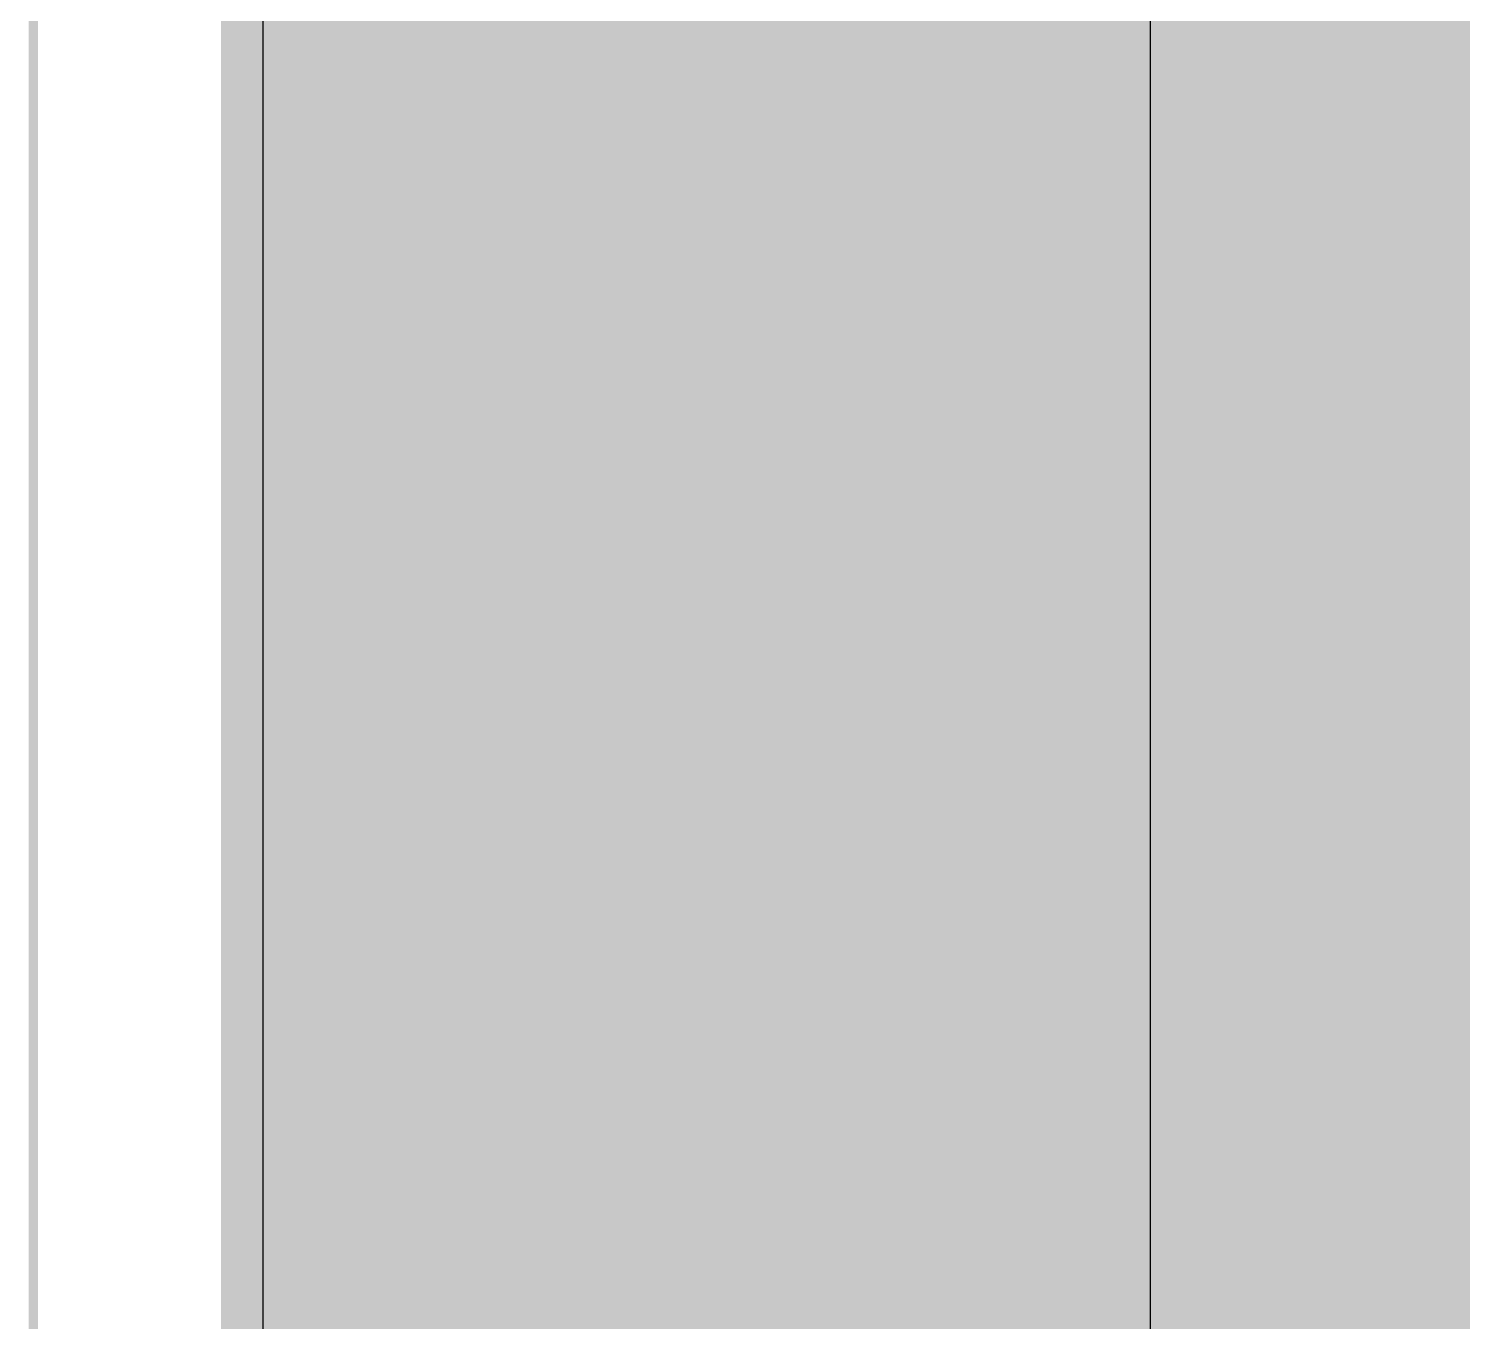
# Model space of a CAD drawing. Header units: inches. Extents: x -0.355 to 0.355, y -0.355 to 0.355.
# Drawn here: x -0.3546 to -0.2791, y -0.0577 to 0.0104 of the extents above; entities that cross this region are included whole.
import ezdxf

# ---------------------------------------------------------------- set-up
doc = ezdxf.new("R2010")
doc.units = ezdxf.units.IN
doc.header["$MEASUREMENT"] = 0
for name, color, linetype in [('BottomLayer', 5, 'Continuous'), ('Mechanical1', 6, 'Continuous'), ('TopLayer', 1, 'Continuous')]:
    doc.layers.add(name, color=color, linetype=linetype)

msp = doc.modelspace()

# ---------------------------------------------------------------- linework, layer by layer
at = {"layer": 'BottomLayer'}
for points in [[(-0.34252, -0.07874, 0.003937, 0.003937, 0), (-0.34252, 0.07874, 0.003937, 0.003937, 0)], [(-0.34252, 0.012004, 0.003937, 0.003937, 0), (-0.275329, 0.012004, 0.003937, 0.003937, 0)], [(-0.34252, 0.01161, 0.003937, 0.003937, 0), (-0.275346, 0.01161, 0.003937, 0.003937, 0)], [(-0.34252, 0.011217, 0.003937, 0.003937, 0), (-0.275362, 0.011217, 0.003937, 0.003937, 0)], [(-0.34252, 0.010823, 0.003937, 0.003937, 0), (-0.275378, 0.010823, 0.003937, 0.003937, 0)], [(-0.34252, 0.010429, 0.003937, 0.003937, 0), (-0.275393, 0.010429, 0.003937, 0.003937, 0)], [(-0.34252, 0.010036, 0.003937, 0.003937, 0), (-0.275408, 0.010036, 0.003937, 0.003937, 0)], [(-0.34252, 0.009642, 0.003937, 0.003937, 0), (-0.275422, 0.009642, 0.003937, 0.003937, 0)], [(-0.34252, 0.009248, 0.003937, 0.003937, 0), (-0.275435, 0.009248, 0.003937, 0.003937, 0)], [(-0.34252, 0.008854, 0.003937, 0.003937, 0), (-0.275448, 0.008854, 0.003937, 0.003937, 0)], [(-0.34252, 0.008461, 0.003937, 0.003937, 0), (-0.275461, 0.008461, 0.003937, 0.003937, 0)], [(-0.34252, 0.008067, 0.003937, 0.003937, 0), (-0.275473, 0.008067, 0.003937, 0.003937, 0)], [(-0.34252, 0.007673, 0.003937, 0.003937, 0), (-0.275484, 0.007673, 0.003937, 0.003937, 0)], [(-0.34252, 0.00728, 0.003937, 0.003937, 0), (-0.275494, 0.00728, 0.003937, 0.003937, 0)], [(-0.34252, 0.006886, 0.003937, 0.003937, 0), (-0.275505, 0.006886, 0.003937, 0.003937, 0)], [(-0.34252, 0.006492, 0.003937, 0.003937, 0), (-0.275514, 0.006492, 0.003937, 0.003937, 0)], [(-0.34252, 0.006099, 0.003937, 0.003937, 0), (-0.275523, 0.006099, 0.003937, 0.003937, 0)], [(-0.34252, 0.005705, 0.003937, 0.003937, 0), (-0.275531, 0.005705, 0.003937, 0.003937, 0)], [(-0.34252, 0.005311, 0.003937, 0.003937, 0), (-0.275539, 0.005311, 0.003937, 0.003937, 0)], [(-0.34252, 0.004917, 0.003937, 0.003937, 0), (-0.275547, 0.004917, 0.003937, 0.003937, 0)], [(-0.34252, 0.004524, 0.003937, 0.003937, 0), (-0.275554, 0.004524, 0.003937, 0.003937, 0)], [(-0.34252, 0.00413, 0.003937, 0.003937, 0), (-0.27556, 0.00413, 0.003937, 0.003937, 0)], [(-0.34252, 0.003736, 0.003937, 0.003937, 0), (-0.275565, 0.003736, 0.003937, 0.003937, 0)], [(-0.34252, 0.003343, 0.003937, 0.003937, 0), (-0.27557, 0.003343, 0.003937, 0.003937, 0)], [(-0.34252, 0.002949, 0.003937, 0.003937, 0), (-0.275575, 0.002949, 0.003937, 0.003937, 0)], [(-0.34252, 0.002555, 0.003937, 0.003937, 0), (-0.275579, 0.002555, 0.003937, 0.003937, 0)], [(-0.34252, 0.002162, 0.003937, 0.003937, 0), (-0.275582, 0.002162, 0.003937, 0.003937, 0)], [(-0.34252, 0.001768, 0.003937, 0.003937, 0), (-0.275585, 0.001768, 0.003937, 0.003937, 0)], [(-0.34252, 0.001374, 0.003937, 0.003937, 0), (-0.275587, 0.001374, 0.003937, 0.003937, 0)], [(-0.34252, 0.000981, 0.003937, 0.003937, 0), (-0.275589, 0.000981, 0.003937, 0.003937, 0)], [(-0.34252, 0.000587, 0.003937, 0.003937, 0), (-0.27559, 0.000587, 0.003937, 0.003937, 0)], [(-0.34252, 0.000193, 0.003937, 0.003937, 0), (-0.275591, 0.000193, 0.003937, 0.003937, 0)], [(-0.34252, -0.000201, 0.003937, 0.003937, 0), (-0.275591, -0.000201, 0.003937, 0.003937, 0)], [(-0.34252, -0.000594, 0.003937, 0.003937, 0), (-0.27559, -0.000594, 0.003937, 0.003937, 0)], [(-0.34252, -0.000988, 0.003937, 0.003937, 0), (-0.275589, -0.000988, 0.003937, 0.003937, 0)], [(-0.34252, -0.001382, 0.003937, 0.003937, 0), (-0.275587, -0.001382, 0.003937, 0.003937, 0)], [(-0.34252, -0.001775, 0.003937, 0.003937, 0), (-0.275585, -0.001775, 0.003937, 0.003937, 0)], [(-0.34252, -0.002169, 0.003937, 0.003937, 0), (-0.275582, -0.002169, 0.003937, 0.003937, 0)], [(-0.34252, -0.002563, 0.003937, 0.003937, 0), (-0.275579, -0.002563, 0.003937, 0.003937, 0)], [(-0.34252, -0.002956, 0.003937, 0.003937, 0), (-0.275575, -0.002956, 0.003937, 0.003937, 0)], [(-0.34252, -0.00335, 0.003937, 0.003937, 0), (-0.27557, -0.00335, 0.003937, 0.003937, 0)], [(-0.34252, -0.003744, 0.003937, 0.003937, 0), (-0.275565, -0.003744, 0.003937, 0.003937, 0)], [(-0.34252, -0.004138, 0.003937, 0.003937, 0), (-0.27556, -0.004138, 0.003937, 0.003937, 0)], [(-0.34252, -0.004531, 0.003937, 0.003937, 0), (-0.275553, -0.004531, 0.003937, 0.003937, 0)], [(-0.34252, -0.004925, 0.003937, 0.003937, 0), (-0.275547, -0.004925, 0.003937, 0.003937, 0)], [(-0.34252, -0.005319, 0.003937, 0.003937, 0), (-0.275539, -0.005319, 0.003937, 0.003937, 0)], [(-0.34252, -0.005712, 0.003937, 0.003937, 0), (-0.275531, -0.005712, 0.003937, 0.003937, 0)], [(-0.34252, -0.006106, 0.003937, 0.003937, 0), (-0.275523, -0.006106, 0.003937, 0.003937, 0)], [(-0.34252, -0.0065, 0.003937, 0.003937, 0), (-0.275514, -0.0065, 0.003937, 0.003937, 0)], [(-0.34252, -0.006894, 0.003937, 0.003937, 0), (-0.275504, -0.006894, 0.003937, 0.003937, 0)], [(-0.34252, -0.007287, 0.003937, 0.003937, 0), (-0.275494, -0.007287, 0.003937, 0.003937, 0)], [(-0.34252, -0.007681, 0.003937, 0.003937, 0), (-0.275483, -0.007681, 0.003937, 0.003937, 0)], [(-0.34252, -0.008075, 0.003937, 0.003937, 0), (-0.275472, -0.008075, 0.003937, 0.003937, 0)], [(-0.34252, -0.008468, 0.003937, 0.003937, 0), (-0.27546, -0.008468, 0.003937, 0.003937, 0)], [(-0.34252, -0.008862, 0.003937, 0.003937, 0), (-0.275448, -0.008862, 0.003937, 0.003937, 0)], [(-0.34252, -0.009256, 0.003937, 0.003937, 0), (-0.275435, -0.009256, 0.003937, 0.003937, 0)], [(-0.34252, -0.009649, 0.003937, 0.003937, 0), (-0.275422, -0.009649, 0.003937, 0.003937, 0)], [(-0.34252, -0.010043, 0.003937, 0.003937, 0), (-0.275408, -0.010043, 0.003937, 0.003937, 0)], [(-0.34252, -0.010437, 0.003937, 0.003937, 0), (-0.275393, -0.010437, 0.003937, 0.003937, 0)], [(-0.34252, -0.01083, 0.003937, 0.003937, 0), (-0.275378, -0.01083, 0.003937, 0.003937, 0)], [(-0.34252, -0.011224, 0.003937, 0.003937, 0), (-0.275362, -0.011224, 0.003937, 0.003937, 0)], [(-0.34252, -0.011618, 0.003937, 0.003937, 0), (-0.275346, -0.011618, 0.003937, 0.003937, 0)], [(-0.34252, -0.012012, 0.003937, 0.003937, 0), (-0.275329, -0.012012, 0.003937, 0.003937, 0)], [(-0.34252, -0.012405, 0.003937, 0.003937, 0), (-0.275311, -0.012405, 0.003937, 0.003937, 0)], [(-0.34252, -0.012799, 0.003937, 0.003937, 0), (-0.275293, -0.012799, 0.003937, 0.003937, 0)], [(-0.34252, -0.013193, 0.003937, 0.003937, 0), (-0.275275, -0.013193, 0.003937, 0.003937, 0)], [(-0.34252, -0.013586, 0.003937, 0.003937, 0), (-0.275255, -0.013586, 0.003937, 0.003937, 0)], [(-0.34252, -0.01398, 0.003937, 0.003937, 0), (-0.275236, -0.01398, 0.003937, 0.003937, 0)], [(-0.34252, -0.014374, 0.003937, 0.003937, 0), (-0.275216, -0.014374, 0.003937, 0.003937, 0)], [(-0.34252, -0.014767, 0.003937, 0.003937, 0), (-0.275195, -0.014767, 0.003937, 0.003937, 0)], [(-0.34252, -0.015161, 0.003937, 0.003937, 0), (-0.275173, -0.015161, 0.003937, 0.003937, 0)], [(-0.34252, -0.015555, 0.003937, 0.003937, 0), (-0.275151, -0.015555, 0.003937, 0.003937, 0)], [(-0.34252, -0.015949, 0.003937, 0.003937, 0), (-0.275129, -0.015949, 0.003937, 0.003937, 0)], [(-0.34252, -0.016342, 0.003937, 0.003937, 0), (-0.275106, -0.016342, 0.003937, 0.003937, 0)], [(-0.34252, -0.016736, 0.003937, 0.003937, 0), (-0.275082, -0.016736, 0.003937, 0.003937, 0)], [(-0.34252, -0.01713, 0.003937, 0.003937, 0), (-0.275058, -0.01713, 0.003937, 0.003937, 0)], [(-0.34252, -0.017523, 0.003937, 0.003937, 0), (-0.275033, -0.017523, 0.003937, 0.003937, 0)], [(-0.34252, -0.017917, 0.003937, 0.003937, 0), (-0.275008, -0.017917, 0.003937, 0.003937, 0)], [(-0.34252, -0.018311, 0.003937, 0.003937, 0), (-0.274982, -0.018311, 0.003937, 0.003937, 0)], [(-0.34252, -0.018704, 0.003937, 0.003937, 0), (-0.274955, -0.018704, 0.003937, 0.003937, 0)], [(-0.34252, -0.019098, 0.003937, 0.003937, 0), (-0.274928, -0.019098, 0.003937, 0.003937, 0)], [(-0.34252, -0.019492, 0.003937, 0.003937, 0), (-0.2749, -0.019492, 0.003937, 0.003937, 0)], [(-0.34252, -0.019886, 0.003937, 0.003937, 0), (-0.274872, -0.019886, 0.003937, 0.003937, 0)], [(-0.34252, -0.020279, 0.003937, 0.003937, 0), (-0.274844, -0.020279, 0.003937, 0.003937, 0)], [(-0.34252, -0.020673, 0.003937, 0.003937, 0), (-0.274814, -0.020673, 0.003937, 0.003937, 0)], [(-0.34252, -0.021067, 0.003937, 0.003937, 0), (-0.274784, -0.021067, 0.003937, 0.003937, 0)], [(-0.34252, -0.02146, 0.003937, 0.003937, 0), (-0.274754, -0.02146, 0.003937, 0.003937, 0)], [(-0.34252, -0.021854, 0.003937, 0.003937, 0), (-0.274723, -0.021854, 0.003937, 0.003937, 0)], [(-0.34252, -0.022248, 0.003937, 0.003937, 0), (-0.274691, -0.022248, 0.003937, 0.003937, 0)], [(-0.34252, -0.022641, 0.003937, 0.003937, 0), (-0.274659, -0.022641, 0.003937, 0.003937, 0)], [(-0.34252, -0.023035, 0.003937, 0.003937, 0), (-0.274626, -0.023035, 0.003937, 0.003937, 0)], [(-0.34252, -0.023429, 0.003937, 0.003937, 0), (-0.274593, -0.023429, 0.003937, 0.003937, 0)], [(-0.34252, -0.023823, 0.003937, 0.003937, 0), (-0.274559, -0.023823, 0.003937, 0.003937, 0)], [(-0.34252, -0.024216, 0.003937, 0.003937, 0), (-0.274525, -0.024216, 0.003937, 0.003937, 0)], [(-0.34252, -0.02461, 0.003937, 0.003937, 0), (-0.27449, -0.02461, 0.003937, 0.003937, 0)], [(-0.34252, -0.025004, 0.003937, 0.003937, 0), (-0.274454, -0.025004, 0.003937, 0.003937, 0)], [(-0.34252, -0.025397, 0.003937, 0.003937, 0), (-0.274418, -0.025397, 0.003937, 0.003937, 0)], [(-0.34252, -0.025791, 0.003937, 0.003937, 0), (-0.274381, -0.025791, 0.003937, 0.003937, 0)], [(-0.34252, -0.026185, 0.003937, 0.003937, 0), (-0.274344, -0.026185, 0.003937, 0.003937, 0)], [(-0.34252, -0.026579, 0.003937, 0.003937, 0), (-0.274306, -0.026579, 0.003937, 0.003937, 0)], [(-0.34252, -0.026972, 0.003937, 0.003937, 0), (-0.274267, -0.026972, 0.003937, 0.003937, 0)], [(-0.34252, -0.027366, 0.003937, 0.003937, 0), (-0.274228, -0.027366, 0.003937, 0.003937, 0)], [(-0.34252, -0.02776, 0.003937, 0.003937, 0), (-0.274189, -0.02776, 0.003937, 0.003937, 0)], [(-0.34252, -0.028153, 0.003937, 0.003937, 0), (-0.274149, -0.028153, 0.003937, 0.003937, 0)], [(-0.34252, -0.028547, 0.003937, 0.003937, 0), (-0.274108, -0.028547, 0.003937, 0.003937, 0)], [(-0.34252, -0.028941, 0.003937, 0.003937, 0), (-0.274067, -0.028941, 0.003937, 0.003937, 0)], [(-0.34252, -0.029334, 0.003937, 0.003937, 0), (-0.274025, -0.029334, 0.003937, 0.003937, 0)], [(-0.34252, -0.029728, 0.003937, 0.003937, 0), (-0.273983, -0.029728, 0.003937, 0.003937, 0)], [(-0.34252, -0.030122, 0.003937, 0.003937, 0), (-0.27394, -0.030122, 0.003937, 0.003937, 0)], [(-0.34252, -0.030516, 0.003937, 0.003937, 0), (-0.273896, -0.030516, 0.003937, 0.003937, 0)], [(-0.34252, -0.030909, 0.003937, 0.003937, 0), (-0.273852, -0.030909, 0.003937, 0.003937, 0)], [(-0.34252, -0.031303, 0.003937, 0.003937, 0), (-0.273807, -0.031303, 0.003937, 0.003937, 0)], [(-0.34252, -0.031697, 0.003937, 0.003937, 0), (-0.273762, -0.031697, 0.003937, 0.003937, 0)], [(-0.34252, -0.03209, 0.003937, 0.003937, 0), (-0.273716, -0.03209, 0.003937, 0.003937, 0)], [(-0.34252, -0.032484, 0.003937, 0.003937, 0), (-0.27367, -0.032484, 0.003937, 0.003937, 0)], [(-0.34252, -0.032878, 0.003937, 0.003937, 0), (-0.273622, -0.032878, 0.003937, 0.003937, 0)], [(-0.34252, -0.033271, 0.003937, 0.003937, 0), (-0.273575, -0.033271, 0.003937, 0.003937, 0)], [(-0.34252, -0.033665, 0.003937, 0.003937, 0), (-0.273527, -0.033665, 0.003937, 0.003937, 0)], [(-0.34252, -0.034059, 0.003937, 0.003937, 0), (-0.273478, -0.034059, 0.003937, 0.003937, 0)], [(-0.34252, -0.034452, 0.003937, 0.003937, 0), (-0.273429, -0.034452, 0.003937, 0.003937, 0)], [(-0.34252, -0.034846, 0.003937, 0.003937, 0), (-0.273379, -0.034846, 0.003937, 0.003937, 0)], [(-0.34252, -0.03524, 0.003937, 0.003937, 0), (-0.273328, -0.03524, 0.003937, 0.003937, 0)], [(-0.34252, -0.035634, 0.003937, 0.003937, 0), (-0.273277, -0.035634, 0.003937, 0.003937, 0)], [(-0.34252, -0.036027, 0.003937, 0.003937, 0), (-0.273226, -0.036027, 0.003937, 0.003937, 0)], [(-0.34252, -0.036421, 0.003937, 0.003937, 0), (-0.273173, -0.036421, 0.003937, 0.003937, 0)], [(-0.34252, -0.036815, 0.003937, 0.003937, 0), (-0.273121, -0.036815, 0.003937, 0.003937, 0)], [(-0.34252, -0.037208, 0.003937, 0.003937, 0), (-0.273067, -0.037208, 0.003937, 0.003937, 0)], [(-0.34252, -0.037602, 0.003937, 0.003937, 0), (-0.273013, -0.037602, 0.003937, 0.003937, 0)], [(-0.34252, -0.037996, 0.003937, 0.003937, 0), (-0.272959, -0.037996, 0.003937, 0.003937, 0)], [(-0.34252, -0.03839, 0.003937, 0.003937, 0), (-0.272904, -0.03839, 0.003937, 0.003937, 0)], [(-0.34252, -0.038783, 0.003937, 0.003937, 0), (-0.272848, -0.038783, 0.003937, 0.003937, 0)], [(-0.34252, -0.039177, 0.003937, 0.003937, 0), (-0.272792, -0.039177, 0.003937, 0.003937, 0)], [(-0.34252, -0.039571, 0.003937, 0.003937, 0), (-0.272735, -0.039571, 0.003937, 0.003937, 0)], [(-0.34252, -0.039964, 0.003937, 0.003937, 0), (-0.272678, -0.039964, 0.003937, 0.003937, 0)], [(-0.34252, -0.040358, 0.003937, 0.003937, 0), (-0.27262, -0.040358, 0.003937, 0.003937, 0)], [(-0.34252, -0.040752, 0.003937, 0.003937, 0), (-0.272561, -0.040752, 0.003937, 0.003937, 0)], [(-0.34252, -0.041145, 0.003937, 0.003937, 0), (-0.272502, -0.041145, 0.003937, 0.003937, 0)], [(-0.34252, -0.041539, 0.003937, 0.003937, 0), (-0.272442, -0.041539, 0.003937, 0.003937, 0)], [(-0.34252, -0.041933, 0.003937, 0.003937, 0), (-0.272382, -0.041933, 0.003937, 0.003937, 0)], [(-0.34252, -0.042327, 0.003937, 0.003937, 0), (-0.272321, -0.042327, 0.003937, 0.003937, 0)], [(-0.34252, -0.04272, 0.003937, 0.003937, 0), (-0.272259, -0.04272, 0.003937, 0.003937, 0)], [(-0.34252, -0.043114, 0.003937, 0.003937, 0), (-0.272197, -0.043114, 0.003937, 0.003937, 0)], [(-0.34252, -0.043508, 0.003937, 0.003937, 0), (-0.272135, -0.043508, 0.003937, 0.003937, 0)], [(-0.34252, -0.043901, 0.003937, 0.003937, 0), (-0.272071, -0.043901, 0.003937, 0.003937, 0)], [(-0.34252, -0.044295, 0.003937, 0.003937, 0), (-0.272008, -0.044295, 0.003937, 0.003937, 0)], [(-0.34252, -0.044689, 0.003937, 0.003937, 0), (-0.271943, -0.044689, 0.003937, 0.003937, 0)], [(-0.34252, -0.045082, 0.003937, 0.003937, 0), (-0.271878, -0.045082, 0.003937, 0.003937, 0)], [(-0.34252, -0.045476, 0.003937, 0.003937, 0), (-0.271813, -0.045476, 0.003937, 0.003937, 0)], [(-0.34252, -0.04587, 0.003937, 0.003937, 0), (-0.271747, -0.04587, 0.003937, 0.003937, 0)], [(-0.34252, -0.046263, 0.003937, 0.003937, 0), (-0.27168, -0.046263, 0.003937, 0.003937, 0)], [(-0.34252, -0.046657, 0.003937, 0.003937, 0), (-0.271612, -0.046657, 0.003937, 0.003937, 0)], [(-0.34252, -0.047051, 0.003937, 0.003937, 0), (-0.271545, -0.047051, 0.003937, 0.003937, 0)], [(-0.34252, -0.047445, 0.003937, 0.003937, 0), (-0.271476, -0.047445, 0.003937, 0.003937, 0)], [(-0.34252, -0.047838, 0.003937, 0.003937, 0), (-0.271407, -0.047838, 0.003937, 0.003937, 0)], [(-0.34252, -0.048232, 0.003937, 0.003937, 0), (-0.271337, -0.048232, 0.003937, 0.003937, 0)], [(-0.34252, -0.048626, 0.003937, 0.003937, 0), (-0.271267, -0.048626, 0.003937, 0.003937, 0)], [(-0.34252, -0.049019, 0.003937, 0.003937, 0), (-0.271196, -0.049019, 0.003937, 0.003937, 0)], [(-0.34252, -0.049413, 0.003937, 0.003937, 0), (-0.271125, -0.049413, 0.003937, 0.003937, 0)], [(-0.34252, -0.049807, 0.003937, 0.003937, 0), (-0.271052, -0.049807, 0.003937, 0.003937, 0)], [(-0.34252, -0.050201, 0.003937, 0.003937, 0), (-0.27098, -0.050201, 0.003937, 0.003937, 0)], [(-0.34252, -0.050594, 0.003937, 0.003937, 0), (-0.270907, -0.050594, 0.003937, 0.003937, 0)], [(-0.34252, -0.050988, 0.003937, 0.003937, 0), (-0.270833, -0.050988, 0.003937, 0.003937, 0)], [(-0.34252, -0.051382, 0.003937, 0.003937, 0), (-0.270758, -0.051382, 0.003937, 0.003937, 0)], [(-0.34252, -0.051775, 0.003937, 0.003937, 0), (-0.270683, -0.051775, 0.003937, 0.003937, 0)], [(-0.34252, -0.052169, 0.003937, 0.003937, 0), (-0.270608, -0.052169, 0.003937, 0.003937, 0)], [(-0.34252, -0.052563, 0.003937, 0.003937, 0), (-0.270532, -0.052563, 0.003937, 0.003937, 0)], [(-0.34252, -0.052956, 0.003937, 0.003937, 0), (-0.270455, -0.052956, 0.003937, 0.003937, 0)], [(-0.34252, -0.05335, 0.003937, 0.003937, 0), (-0.270377, -0.05335, 0.003937, 0.003937, 0)], [(-0.34252, -0.053744, 0.003937, 0.003937, 0), (-0.2703, -0.053744, 0.003937, 0.003937, 0)], [(-0.34252, -0.054137, 0.003937, 0.003937, 0), (-0.270221, -0.054137, 0.003937, 0.003937, 0)], [(-0.34252, -0.054531, 0.003937, 0.003937, 0), (-0.270142, -0.054531, 0.003937, 0.003937, 0)], [(-0.34252, -0.054925, 0.003937, 0.003937, 0), (-0.270062, -0.054925, 0.003937, 0.003937, 0)], [(-0.34252, -0.055319, 0.003937, 0.003937, 0), (-0.269982, -0.055319, 0.003937, 0.003937, 0)], [(-0.34252, -0.055712, 0.003937, 0.003937, 0), (-0.269901, -0.055712, 0.003937, 0.003937, 0)], [(-0.34252, -0.056106, 0.003937, 0.003937, 0), (-0.269819, -0.056106, 0.003937, 0.003937, 0)], [(-0.34252, -0.0565, 0.003937, 0.003937, 0), (-0.269737, -0.0565, 0.003937, 0.003937, 0)], [(-0.34252, -0.056893, 0.003937, 0.003937, 0), (-0.269654, -0.056893, 0.003937, 0.003937, 0)], [(-0.34252, -0.057287, 0.003937, 0.003937, 0), (-0.269571, -0.057287, 0.003937, 0.003937, 0)], [(-0.34252, -0.057681, 0.003937, 0.003937, 0), (-0.269487, -0.057681, 0.003937, 0.003937, 0)], [(-0.34252, -0.058075, 0.003937, 0.003937, 0), (-0.269402, -0.058075, 0.003937, 0.003937, 0)], [(-0.34252, -0.058468, 0.003937, 0.003937, 0), (-0.269317, -0.058468, 0.003937, 0.003937, 0)], [(-0.34252, -0.058862, 0.003937, 0.003937, 0), (-0.269231, -0.058862, 0.003937, 0.003937, 0)], [(-0.34252, -0.059256, 0.003937, 0.003937, 0), (-0.269145, -0.059256, 0.003937, 0.003937, 0)], [(-0.34252, -0.059649, 0.003937, 0.003937, 0), (-0.269058, -0.059649, 0.003937, 0.003937, 0)]]:
    msp.add_lwpolyline(points, format="xyseb", dxfattribs=at)
for points in [[(-0.343504, 0.012004, 0.001969, 0.001969, 1), (-0.341535, 0.012004, 0.001969, 0.001969, 1)], [(-0.343504, 0.01161, 0.001969, 0.001969, 1), (-0.341535, 0.01161, 0.001969, 0.001969, 1)], [(-0.343504, 0.011217, 0.001969, 0.001969, 1), (-0.341535, 0.011217, 0.001969, 0.001969, 1)], [(-0.343504, 0.010823, 0.001969, 0.001969, 1), (-0.341535, 0.010823, 0.001969, 0.001969, 1)], [(-0.343504, 0.010429, 0.001969, 0.001969, 1), (-0.341535, 0.010429, 0.001969, 0.001969, 1)], [(-0.343504, 0.010036, 0.001969, 0.001969, 1), (-0.341535, 0.010036, 0.001969, 0.001969, 1)], [(-0.343504, 0.009642, 0.001969, 0.001969, 1), (-0.341535, 0.009642, 0.001969, 0.001969, 1)], [(-0.343504, 0.009248, 0.001969, 0.001969, 1), (-0.341535, 0.009248, 0.001969, 0.001969, 1)], [(-0.343504, 0.008854, 0.001969, 0.001969, 1), (-0.341535, 0.008854, 0.001969, 0.001969, 1)], [(-0.343504, 0.008461, 0.001969, 0.001969, 1), (-0.341535, 0.008461, 0.001969, 0.001969, 1)], [(-0.343504, 0.008067, 0.001969, 0.001969, 1), (-0.341535, 0.008067, 0.001969, 0.001969, 1)], [(-0.343504, 0.007673, 0.001969, 0.001969, 1), (-0.341535, 0.007673, 0.001969, 0.001969, 1)], [(-0.343504, 0.00728, 0.001969, 0.001969, 1), (-0.341535, 0.00728, 0.001969, 0.001969, 1)], [(-0.343504, 0.006886, 0.001969, 0.001969, 1), (-0.341535, 0.006886, 0.001969, 0.001969, 1)], [(-0.343504, 0.006492, 0.001969, 0.001969, 1), (-0.341535, 0.006492, 0.001969, 0.001969, 1)], [(-0.343504, 0.006099, 0.001969, 0.001969, 1), (-0.341535, 0.006099, 0.001969, 0.001969, 1)], [(-0.343504, 0.005705, 0.001969, 0.001969, 1), (-0.341535, 0.005705, 0.001969, 0.001969, 1)], [(-0.343504, 0.005311, 0.001969, 0.001969, 1), (-0.341535, 0.005311, 0.001969, 0.001969, 1)], [(-0.343504, 0.004917, 0.001969, 0.001969, 1), (-0.341535, 0.004917, 0.001969, 0.001969, 1)], [(-0.343504, 0.004524, 0.001969, 0.001969, 1), (-0.341535, 0.004524, 0.001969, 0.001969, 1)], [(-0.343504, 0.00413, 0.001969, 0.001969, 1), (-0.341535, 0.00413, 0.001969, 0.001969, 1)], [(-0.343504, 0.003736, 0.001969, 0.001969, 1), (-0.341535, 0.003736, 0.001969, 0.001969, 1)], [(-0.343504, 0.003343, 0.001969, 0.001969, 1), (-0.341535, 0.003343, 0.001969, 0.001969, 1)], [(-0.343504, 0.002949, 0.001969, 0.001969, 1), (-0.341535, 0.002949, 0.001969, 0.001969, 1)], [(-0.343504, 0.002555, 0.001969, 0.001969, 1), (-0.341535, 0.002555, 0.001969, 0.001969, 1)], [(-0.343504, 0.002162, 0.001969, 0.001969, 1), (-0.341535, 0.002162, 0.001969, 0.001969, 1)], [(-0.343504, 0.001768, 0.001969, 0.001969, 1), (-0.341535, 0.001768, 0.001969, 0.001969, 1)], [(-0.343504, 0.001374, 0.001969, 0.001969, 1), (-0.341535, 0.001374, 0.001969, 0.001969, 1)], [(-0.343504, 0.000981, 0.001969, 0.001969, 1), (-0.341535, 0.000981, 0.001969, 0.001969, 1)], [(-0.343504, 0.000587, 0.001969, 0.001969, 1), (-0.341535, 0.000587, 0.001969, 0.001969, 1)], [(-0.343504, 0.000193, 0.001969, 0.001969, 1), (-0.341535, 0.000193, 0.001969, 0.001969, 1)], [(-0.343504, -0.000201, 0.001969, 0.001969, 1), (-0.341535, -0.000201, 0.001969, 0.001969, 1)], [(-0.343504, -0.000594, 0.001969, 0.001969, 1), (-0.341535, -0.000594, 0.001969, 0.001969, 1)], [(-0.343504, -0.000988, 0.001969, 0.001969, 1), (-0.341535, -0.000988, 0.001969, 0.001969, 1)], [(-0.343504, -0.001382, 0.001969, 0.001969, 1), (-0.341535, -0.001382, 0.001969, 0.001969, 1)], [(-0.343504, -0.001775, 0.001969, 0.001969, 1), (-0.341535, -0.001775, 0.001969, 0.001969, 1)], [(-0.343504, -0.002169, 0.001969, 0.001969, 1), (-0.341535, -0.002169, 0.001969, 0.001969, 1)], [(-0.343504, -0.002563, 0.001969, 0.001969, 1), (-0.341535, -0.002563, 0.001969, 0.001969, 1)], [(-0.343504, -0.002956, 0.001969, 0.001969, 1), (-0.341535, -0.002956, 0.001969, 0.001969, 1)], [(-0.343504, -0.00335, 0.001969, 0.001969, 1), (-0.341535, -0.00335, 0.001969, 0.001969, 1)], [(-0.343504, -0.003744, 0.001969, 0.001969, 1), (-0.341535, -0.003744, 0.001969, 0.001969, 1)], [(-0.343504, -0.004138, 0.001969, 0.001969, 1), (-0.341535, -0.004138, 0.001969, 0.001969, 1)], [(-0.343504, -0.004531, 0.001969, 0.001969, 1), (-0.341535, -0.004531, 0.001969, 0.001969, 1)], [(-0.343504, -0.004925, 0.001969, 0.001969, 1), (-0.341535, -0.004925, 0.001969, 0.001969, 1)], [(-0.343504, -0.005319, 0.001969, 0.001969, 1), (-0.341535, -0.005319, 0.001969, 0.001969, 1)], [(-0.343504, -0.005712, 0.001969, 0.001969, 1), (-0.341535, -0.005712, 0.001969, 0.001969, 1)], [(-0.343504, -0.006106, 0.001969, 0.001969, 1), (-0.341535, -0.006106, 0.001969, 0.001969, 1)], [(-0.343504, -0.0065, 0.001969, 0.001969, 1), (-0.341535, -0.0065, 0.001969, 0.001969, 1)], [(-0.343504, -0.006894, 0.001969, 0.001969, 1), (-0.341535, -0.006894, 0.001969, 0.001969, 1)], [(-0.343504, -0.007287, 0.001969, 0.001969, 1), (-0.341535, -0.007287, 0.001969, 0.001969, 1)], [(-0.343504, -0.007681, 0.001969, 0.001969, 1), (-0.341535, -0.007681, 0.001969, 0.001969, 1)], [(-0.343504, -0.008075, 0.001969, 0.001969, 1), (-0.341535, -0.008075, 0.001969, 0.001969, 1)], [(-0.343504, -0.008468, 0.001969, 0.001969, 1), (-0.341535, -0.008468, 0.001969, 0.001969, 1)], [(-0.343504, -0.008862, 0.001969, 0.001969, 1), (-0.341535, -0.008862, 0.001969, 0.001969, 1)], [(-0.343504, -0.009256, 0.001969, 0.001969, 1), (-0.341535, -0.009256, 0.001969, 0.001969, 1)], [(-0.343504, -0.009649, 0.001969, 0.001969, 1), (-0.341535, -0.009649, 0.001969, 0.001969, 1)], [(-0.343504, -0.010043, 0.001969, 0.001969, 1), (-0.341535, -0.010043, 0.001969, 0.001969, 1)], [(-0.343504, -0.010437, 0.001969, 0.001969, 1), (-0.341535, -0.010437, 0.001969, 0.001969, 1)], [(-0.343504, -0.01083, 0.001969, 0.001969, 1), (-0.341535, -0.01083, 0.001969, 0.001969, 1)], [(-0.343504, -0.011224, 0.001969, 0.001969, 1), (-0.341535, -0.011224, 0.001969, 0.001969, 1)], [(-0.343504, -0.011618, 0.001969, 0.001969, 1), (-0.341535, -0.011618, 0.001969, 0.001969, 1)], [(-0.343504, -0.012012, 0.001969, 0.001969, 1), (-0.341535, -0.012012, 0.001969, 0.001969, 1)], [(-0.343504, -0.012405, 0.001969, 0.001969, 1), (-0.341535, -0.012405, 0.001969, 0.001969, 1)], [(-0.343504, -0.012799, 0.001969, 0.001969, 1), (-0.341535, -0.012799, 0.001969, 0.001969, 1)], [(-0.343504, -0.013193, 0.001969, 0.001969, 1), (-0.341535, -0.013193, 0.001969, 0.001969, 1)], [(-0.343504, -0.013586, 0.001969, 0.001969, 1), (-0.341535, -0.013586, 0.001969, 0.001969, 1)], [(-0.343504, -0.01398, 0.001969, 0.001969, 1), (-0.341535, -0.01398, 0.001969, 0.001969, 1)], [(-0.343504, -0.014374, 0.001969, 0.001969, 1), (-0.341535, -0.014374, 0.001969, 0.001969, 1)], [(-0.343504, -0.014767, 0.001969, 0.001969, 1), (-0.341535, -0.014767, 0.001969, 0.001969, 1)], [(-0.343504, -0.015161, 0.001969, 0.001969, 1), (-0.341535, -0.015161, 0.001969, 0.001969, 1)], [(-0.343504, -0.015555, 0.001969, 0.001969, 1), (-0.341535, -0.015555, 0.001969, 0.001969, 1)], [(-0.343504, -0.015949, 0.001969, 0.001969, 1), (-0.341535, -0.015949, 0.001969, 0.001969, 1)], [(-0.343504, -0.016342, 0.001969, 0.001969, 1), (-0.341535, -0.016342, 0.001969, 0.001969, 1)], [(-0.343504, -0.016736, 0.001969, 0.001969, 1), (-0.341535, -0.016736, 0.001969, 0.001969, 1)], [(-0.343504, -0.01713, 0.001969, 0.001969, 1), (-0.341535, -0.01713, 0.001969, 0.001969, 1)], [(-0.343504, -0.017523, 0.001969, 0.001969, 1), (-0.341535, -0.017523, 0.001969, 0.001969, 1)], [(-0.343504, -0.017917, 0.001969, 0.001969, 1), (-0.341535, -0.017917, 0.001969, 0.001969, 1)], [(-0.343504, -0.018311, 0.001969, 0.001969, 1), (-0.341535, -0.018311, 0.001969, 0.001969, 1)], [(-0.343504, -0.018704, 0.001969, 0.001969, 1), (-0.341535, -0.018704, 0.001969, 0.001969, 1)], [(-0.343504, -0.019098, 0.001969, 0.001969, 1), (-0.341535, -0.019098, 0.001969, 0.001969, 1)], [(-0.343504, -0.019492, 0.001969, 0.001969, 1), (-0.341535, -0.019492, 0.001969, 0.001969, 1)], [(-0.343504, -0.019886, 0.001969, 0.001969, 1), (-0.341535, -0.019886, 0.001969, 0.001969, 1)], [(-0.343504, -0.020279, 0.001969, 0.001969, 1), (-0.341535, -0.020279, 0.001969, 0.001969, 1)], [(-0.343504, -0.020673, 0.001969, 0.001969, 1), (-0.341535, -0.020673, 0.001969, 0.001969, 1)], [(-0.343504, -0.021067, 0.001969, 0.001969, 1), (-0.341535, -0.021067, 0.001969, 0.001969, 1)], [(-0.343504, -0.02146, 0.001969, 0.001969, 1), (-0.341535, -0.02146, 0.001969, 0.001969, 1)], [(-0.343504, -0.021854, 0.001969, 0.001969, 1), (-0.341535, -0.021854, 0.001969, 0.001969, 1)], [(-0.343504, -0.022248, 0.001969, 0.001969, 1), (-0.341535, -0.022248, 0.001969, 0.001969, 1)], [(-0.343504, -0.022641, 0.001969, 0.001969, 1), (-0.341535, -0.022641, 0.001969, 0.001969, 1)], [(-0.343504, -0.023035, 0.001969, 0.001969, 1), (-0.341535, -0.023035, 0.001969, 0.001969, 1)], [(-0.343504, -0.023429, 0.001969, 0.001969, 1), (-0.341535, -0.023429, 0.001969, 0.001969, 1)], [(-0.343504, -0.023823, 0.001969, 0.001969, 1), (-0.341535, -0.023823, 0.001969, 0.001969, 1)], [(-0.343504, -0.024216, 0.001969, 0.001969, 1), (-0.341535, -0.024216, 0.001969, 0.001969, 1)], [(-0.343504, -0.02461, 0.001969, 0.001969, 1), (-0.341535, -0.02461, 0.001969, 0.001969, 1)], [(-0.343504, -0.025004, 0.001969, 0.001969, 1), (-0.341535, -0.025004, 0.001969, 0.001969, 1)], [(-0.343504, -0.025397, 0.001969, 0.001969, 1), (-0.341535, -0.025397, 0.001969, 0.001969, 1)], [(-0.343504, -0.025791, 0.001969, 0.001969, 1), (-0.341535, -0.025791, 0.001969, 0.001969, 1)], [(-0.343504, -0.026185, 0.001969, 0.001969, 1), (-0.341535, -0.026185, 0.001969, 0.001969, 1)], [(-0.343504, -0.026579, 0.001969, 0.001969, 1), (-0.341535, -0.026579, 0.001969, 0.001969, 1)], [(-0.343504, -0.026972, 0.001969, 0.001969, 1), (-0.341535, -0.026972, 0.001969, 0.001969, 1)], [(-0.343504, -0.027366, 0.001969, 0.001969, 1), (-0.341535, -0.027366, 0.001969, 0.001969, 1)], [(-0.343504, -0.02776, 0.001969, 0.001969, 1), (-0.341535, -0.02776, 0.001969, 0.001969, 1)], [(-0.343504, -0.028153, 0.001969, 0.001969, 1), (-0.341535, -0.028153, 0.001969, 0.001969, 1)], [(-0.343504, -0.028547, 0.001969, 0.001969, 1), (-0.341535, -0.028547, 0.001969, 0.001969, 1)], [(-0.343504, -0.028941, 0.001969, 0.001969, 1), (-0.341535, -0.028941, 0.001969, 0.001969, 1)], [(-0.343504, -0.029334, 0.001969, 0.001969, 1), (-0.341535, -0.029334, 0.001969, 0.001969, 1)], [(-0.343504, -0.029728, 0.001969, 0.001969, 1), (-0.341535, -0.029728, 0.001969, 0.001969, 1)], [(-0.343504, -0.030122, 0.001969, 0.001969, 1), (-0.341535, -0.030122, 0.001969, 0.001969, 1)], [(-0.343504, -0.030516, 0.001969, 0.001969, 1), (-0.341535, -0.030516, 0.001969, 0.001969, 1)], [(-0.343504, -0.030909, 0.001969, 0.001969, 1), (-0.341535, -0.030909, 0.001969, 0.001969, 1)], [(-0.343504, -0.031303, 0.001969, 0.001969, 1), (-0.341535, -0.031303, 0.001969, 0.001969, 1)], [(-0.343504, -0.031697, 0.001969, 0.001969, 1), (-0.341535, -0.031697, 0.001969, 0.001969, 1)], [(-0.343504, -0.03209, 0.001969, 0.001969, 1), (-0.341535, -0.03209, 0.001969, 0.001969, 1)], [(-0.343504, -0.032484, 0.001969, 0.001969, 1), (-0.341535, -0.032484, 0.001969, 0.001969, 1)], [(-0.343504, -0.032878, 0.001969, 0.001969, 1), (-0.341535, -0.032878, 0.001969, 0.001969, 1)], [(-0.343504, -0.033271, 0.001969, 0.001969, 1), (-0.341535, -0.033271, 0.001969, 0.001969, 1)], [(-0.343504, -0.033665, 0.001969, 0.001969, 1), (-0.341535, -0.033665, 0.001969, 0.001969, 1)], [(-0.343504, -0.034059, 0.001969, 0.001969, 1), (-0.341535, -0.034059, 0.001969, 0.001969, 1)], [(-0.343504, -0.034452, 0.001969, 0.001969, 1), (-0.341535, -0.034452, 0.001969, 0.001969, 1)], [(-0.343504, -0.034846, 0.001969, 0.001969, 1), (-0.341535, -0.034846, 0.001969, 0.001969, 1)], [(-0.343504, -0.03524, 0.001969, 0.001969, 1), (-0.341535, -0.03524, 0.001969, 0.001969, 1)], [(-0.343504, -0.035634, 0.001969, 0.001969, 1), (-0.341535, -0.035634, 0.001969, 0.001969, 1)], [(-0.343504, -0.036027, 0.001969, 0.001969, 1), (-0.341535, -0.036027, 0.001969, 0.001969, 1)], [(-0.343504, -0.036421, 0.001969, 0.001969, 1), (-0.341535, -0.036421, 0.001969, 0.001969, 1)], [(-0.343504, -0.036815, 0.001969, 0.001969, 1), (-0.341535, -0.036815, 0.001969, 0.001969, 1)], [(-0.343504, -0.037208, 0.001969, 0.001969, 1), (-0.341535, -0.037208, 0.001969, 0.001969, 1)], [(-0.343504, -0.037602, 0.001969, 0.001969, 1), (-0.341535, -0.037602, 0.001969, 0.001969, 1)], [(-0.343504, -0.037996, 0.001969, 0.001969, 1), (-0.341535, -0.037996, 0.001969, 0.001969, 1)], [(-0.343504, -0.03839, 0.001969, 0.001969, 1), (-0.341535, -0.03839, 0.001969, 0.001969, 1)], [(-0.343504, -0.038783, 0.001969, 0.001969, 1), (-0.341535, -0.038783, 0.001969, 0.001969, 1)], [(-0.343504, -0.039177, 0.001969, 0.001969, 1), (-0.341535, -0.039177, 0.001969, 0.001969, 1)], [(-0.343504, -0.039571, 0.001969, 0.001969, 1), (-0.341535, -0.039571, 0.001969, 0.001969, 1)], [(-0.343504, -0.039964, 0.001969, 0.001969, 1), (-0.341535, -0.039964, 0.001969, 0.001969, 1)], [(-0.343504, -0.040358, 0.001969, 0.001969, 1), (-0.341535, -0.040358, 0.001969, 0.001969, 1)], [(-0.343504, -0.040752, 0.001969, 0.001969, 1), (-0.341535, -0.040752, 0.001969, 0.001969, 1)], [(-0.343504, -0.041145, 0.001969, 0.001969, 1), (-0.341535, -0.041145, 0.001969, 0.001969, 1)], [(-0.343504, -0.041539, 0.001969, 0.001969, 1), (-0.341535, -0.041539, 0.001969, 0.001969, 1)], [(-0.343504, -0.041933, 0.001969, 0.001969, 1), (-0.341535, -0.041933, 0.001969, 0.001969, 1)], [(-0.343504, -0.042327, 0.001969, 0.001969, 1), (-0.341535, -0.042327, 0.001969, 0.001969, 1)], [(-0.343504, -0.04272, 0.001969, 0.001969, 1), (-0.341535, -0.04272, 0.001969, 0.001969, 1)], [(-0.343504, -0.043114, 0.001969, 0.001969, 1), (-0.341535, -0.043114, 0.001969, 0.001969, 1)], [(-0.343504, -0.043508, 0.001969, 0.001969, 1), (-0.341535, -0.043508, 0.001969, 0.001969, 1)], [(-0.343504, -0.043901, 0.001969, 0.001969, 1), (-0.341535, -0.043901, 0.001969, 0.001969, 1)], [(-0.343504, -0.044295, 0.001969, 0.001969, 1), (-0.341535, -0.044295, 0.001969, 0.001969, 1)], [(-0.343504, -0.044689, 0.001969, 0.001969, 1), (-0.341535, -0.044689, 0.001969, 0.001969, 1)], [(-0.343504, -0.045082, 0.001969, 0.001969, 1), (-0.341535, -0.045082, 0.001969, 0.001969, 1)], [(-0.343504, -0.045476, 0.001969, 0.001969, 1), (-0.341535, -0.045476, 0.001969, 0.001969, 1)], [(-0.343504, -0.04587, 0.001969, 0.001969, 1), (-0.341535, -0.04587, 0.001969, 0.001969, 1)], [(-0.343504, -0.046263, 0.001969, 0.001969, 1), (-0.341535, -0.046263, 0.001969, 0.001969, 1)], [(-0.343504, -0.046657, 0.001969, 0.001969, 1), (-0.341535, -0.046657, 0.001969, 0.001969, 1)], [(-0.343504, -0.047051, 0.001969, 0.001969, 1), (-0.341535, -0.047051, 0.001969, 0.001969, 1)], [(-0.343504, -0.047445, 0.001969, 0.001969, 1), (-0.341535, -0.047445, 0.001969, 0.001969, 1)], [(-0.343504, -0.047838, 0.001969, 0.001969, 1), (-0.341535, -0.047838, 0.001969, 0.001969, 1)], [(-0.343504, -0.048232, 0.001969, 0.001969, 1), (-0.341535, -0.048232, 0.001969, 0.001969, 1)], [(-0.343504, -0.048626, 0.001969, 0.001969, 1), (-0.341535, -0.048626, 0.001969, 0.001969, 1)], [(-0.343504, -0.049019, 0.001969, 0.001969, 1), (-0.341535, -0.049019, 0.001969, 0.001969, 1)], [(-0.343504, -0.049413, 0.001969, 0.001969, 1), (-0.341535, -0.049413, 0.001969, 0.001969, 1)], [(-0.343504, -0.049807, 0.001969, 0.001969, 1), (-0.341535, -0.049807, 0.001969, 0.001969, 1)], [(-0.343504, -0.050201, 0.001969, 0.001969, 1), (-0.341535, -0.050201, 0.001969, 0.001969, 1)], [(-0.343504, -0.050594, 0.001969, 0.001969, 1), (-0.341535, -0.050594, 0.001969, 0.001969, 1)], [(-0.343504, -0.050988, 0.001969, 0.001969, 1), (-0.341535, -0.050988, 0.001969, 0.001969, 1)], [(-0.343504, -0.051382, 0.001969, 0.001969, 1), (-0.341535, -0.051382, 0.001969, 0.001969, 1)], [(-0.343504, -0.051775, 0.001969, 0.001969, 1), (-0.341535, -0.051775, 0.001969, 0.001969, 1)], [(-0.343504, -0.052169, 0.001969, 0.001969, 1), (-0.341535, -0.052169, 0.001969, 0.001969, 1)], [(-0.343504, -0.052563, 0.001969, 0.001969, 1), (-0.341535, -0.052563, 0.001969, 0.001969, 1)], [(-0.343504, -0.052956, 0.001969, 0.001969, 1), (-0.341535, -0.052956, 0.001969, 0.001969, 1)], [(-0.343504, -0.05335, 0.001969, 0.001969, 1), (-0.341535, -0.05335, 0.001969, 0.001969, 1)], [(-0.343504, -0.053744, 0.001969, 0.001969, 1), (-0.341535, -0.053744, 0.001969, 0.001969, 1)], [(-0.343504, -0.054137, 0.001969, 0.001969, 1), (-0.341535, -0.054137, 0.001969, 0.001969, 1)], [(-0.343504, -0.054531, 0.001969, 0.001969, 1), (-0.341535, -0.054531, 0.001969, 0.001969, 1)], [(-0.343504, -0.054925, 0.001969, 0.001969, 1), (-0.341535, -0.054925, 0.001969, 0.001969, 1)], [(-0.343504, -0.055319, 0.001969, 0.001969, 1), (-0.341535, -0.055319, 0.001969, 0.001969, 1)], [(-0.343504, -0.055712, 0.001969, 0.001969, 1), (-0.341535, -0.055712, 0.001969, 0.001969, 1)], [(-0.343504, -0.056106, 0.001969, 0.001969, 1), (-0.341535, -0.056106, 0.001969, 0.001969, 1)], [(-0.343504, -0.0565, 0.001969, 0.001969, 1), (-0.341535, -0.0565, 0.001969, 0.001969, 1)], [(-0.343504, -0.056893, 0.001969, 0.001969, 1), (-0.341535, -0.056893, 0.001969, 0.001969, 1)], [(-0.343504, -0.057287, 0.001969, 0.001969, 1), (-0.341535, -0.057287, 0.001969, 0.001969, 1)], [(-0.343504, -0.057681, 0.001969, 0.001969, 1), (-0.341535, -0.057681, 0.001969, 0.001969, 1)], [(-0.343504, -0.058075, 0.001969, 0.001969, 1), (-0.341535, -0.058075, 0.001969, 0.001969, 1)], [(-0.343504, -0.058468, 0.001969, 0.001969, 1), (-0.341535, -0.058468, 0.001969, 0.001969, 1)], [(-0.343504, -0.058862, 0.001969, 0.001969, 1), (-0.341535, -0.058862, 0.001969, 0.001969, 1)], [(-0.343504, -0.059256, 0.001969, 0.001969, 1), (-0.341535, -0.059256, 0.001969, 0.001969, 1)]]:
    msp.add_lwpolyline(points, format="xyseb", close=True, dxfattribs=at)
at = {"layer": 'Mechanical1'}
msp.add_lwpolyline([(-0.354365, -0.078701, 0.0005, 0.0005, 0), (-0.354365, 0.07878, 0.0005, 0.0005, 0)], format="xyseb", dxfattribs=at)
at = {"layer": 'TopLayer'}
for p, q in [((-0.342264, -0.082355), (-0.342264, 0.075125)), ((-0.295531, 0.075125), (-0.295531, -0.082355))]:
    msp.add_line(p, q, dxfattribs=at)

doc.saveas('drawing.dxf')
